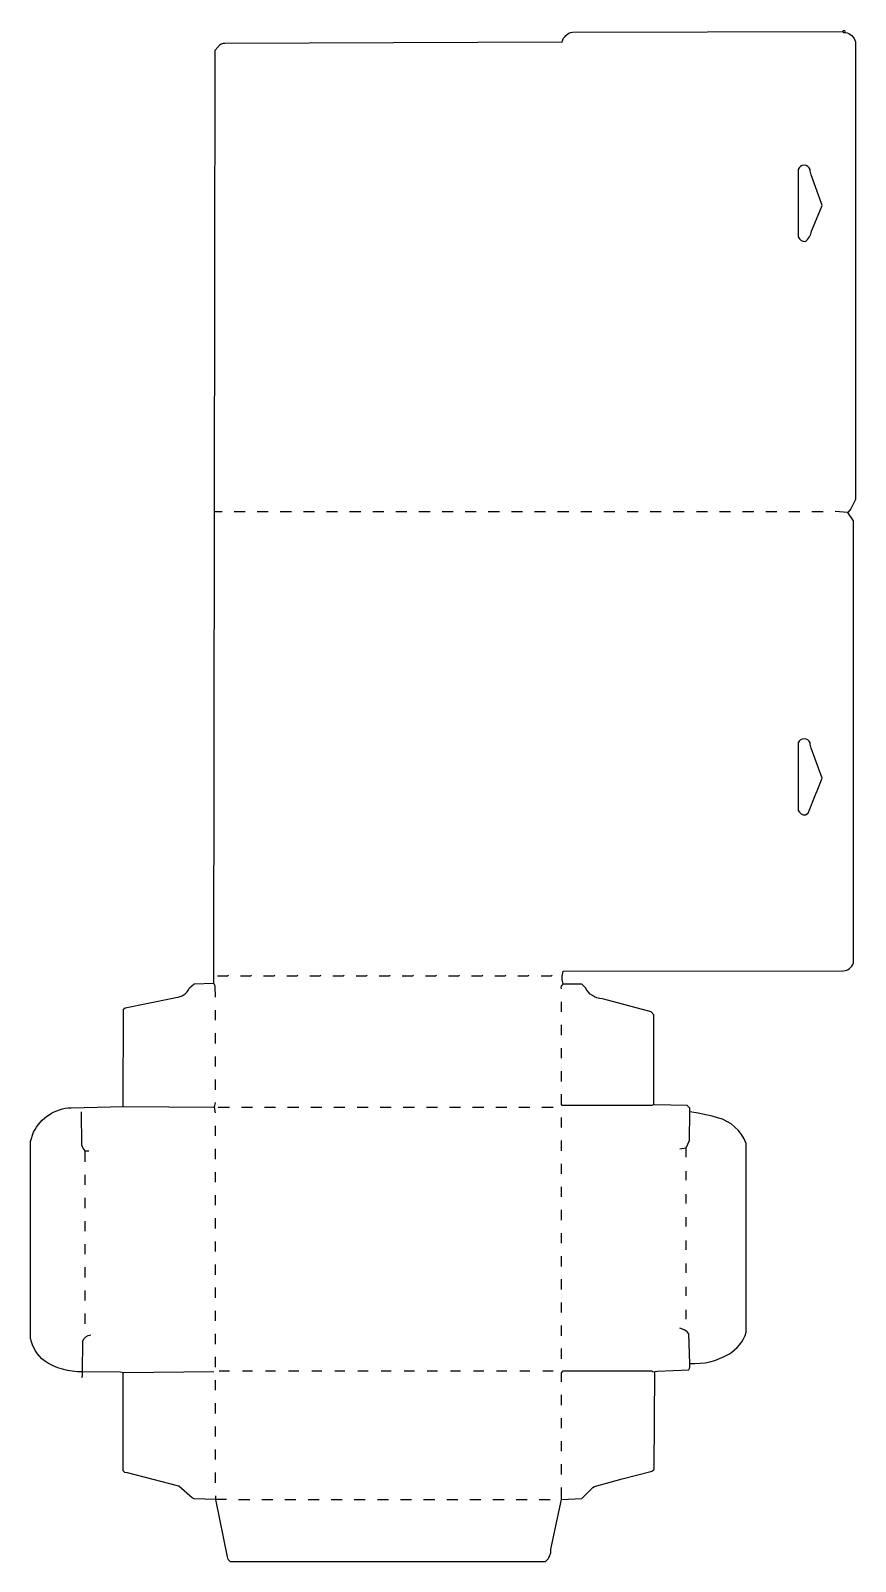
# Model space of a CAD drawing. Extents: x 47 to 939, y 85 to 1740.
import ezdxf

# ---------------------------------------------------------------- set-up
doc = ezdxf.new("R2010")
doc.units = 0
doc.layers.get('0').update_dxf_attribs({"linetype": 'CONTINUOUS'})

msp = doc.modelspace()

# ---------------------------------------------------------------- linework, layer by layer
at = {"color": 250, "linetype": 'CONTINUOUS'}
for points in [[(247, 695), (246.541176, 706.964706, 0.135087), (245, 710), (246, 1220), (246.498998, 1718.999002), (252, 1725, -0.133918), (257.001362, 1726.50137), (621.994521, 1727.99997, -0.296729), (633.001701, 1738.501712), (925, 1739), (926, 1738), (928, 1738, -0.306142), (939, 1728), (939, 1233), (937.7, 1230.1), (934, 1223), (931, 1219)], [(885, 1512, 0.170289), (891.7, 1523.1), (903, 1551), (902.3, 1553.1), (891.3, 1584.1, -0.081399), (890, 1590, 0.688677), (877, 1590), (877, 1517, 0.298153), (885, 1512)], [(621, 704, -0.279413), (623, 709, -0.157819), (623, 723), (925.998361, 723.49835, 0.299912), (937, 732), (937, 1210), (931, 1219), (917, 1220)], [(885, 892), (888, 894), (896.3, 914.9), (897.7, 918.1), (903, 932), (891.3, 964.1, -0.081399), (890, 970, 0.688677), (877, 970), (877, 897, 0.298153), (885, 892)], [(147, 577), (147.495239, 681.995328), (149.088235, 683.647059), (199.076923, 693.615385), (204.076923, 694.615385, 0.273552), (219, 705), (224.021649, 709.523711), (245, 710)], [(721, 579), (721, 676), (718, 679), (666.9, 692.7), (665.1, 693.3, -0.263301), (647, 705), (643, 709), (623, 709)], [(245, 290), (148, 289), (143.988385, 289.512181), (103, 290, -0.154652), (61.846154, 301.769231, -0.177137), (47, 326), (47, 539), (50.3, 548.9, -0.280828), (91.009085, 575.509427), (147, 577), (246, 576)], [(106, 517), (106, 529, -0.126315), (102.486131, 535.013139), (102, 571)], [(760, 299, 0.146688), (802, 309, 0.186413), (821, 333), (821, 537, 0.240536), (789.9, 564.7), (784.088235, 566.352941), (768.946154, 569.569231), (760, 571)], [(621, 279), (621, 289), (623, 291), (719, 291), (720, 290), (725.013866, 290.514682), (758.941379, 291.996552, 0.125034), (760, 299), (759, 331, 0.18996), (749, 337)], [(621, 152), (643, 153), (655.1, 164.8), (657, 166), (686.9, 174.3), (717.911765, 182.352941, 0.235354), (721.504761, 185.004672), (722, 290)], [(247, 156), (247, 152), (259.615385, 89.923077, 0.316159), (263, 85), (604, 85, 0.240096), (609.647059, 98.088235), (621, 152), (621, 165)]]:
    msp.add_lwpolyline(points, format="xyb", dxfattribs=at)
at = {"color": 27, "linetype": 'CONTINUOUS'}
for points in [[(928, 1738, 1), (925, 1739)], [(102, 284), (103, 285), (103, 290), (103.484875, 322.985739, -0.338514), (112, 330)]]:
    msp.add_lwpolyline(points, format="xyb", dxfattribs=at)
at = {"color": 250, "linetype": 'CONTINUOUS'}
for points in [[(246, 1220), (254, 1220)], [(267, 1220), (279, 1220)], [(292, 1220), (304, 1220)], [(317, 1220), (329, 1220)], [(342, 1220), (354, 1220)], [(367, 1220), (379, 1220)], [(392, 1220), (404, 1220)], [(417, 1220), (429, 1220)], [(442, 1220), (454, 1220)], [(467, 1220), (479, 1220)], [(492, 1220), (504, 1220)], [(517, 1220), (529, 1220)], [(542, 1220), (554, 1220)], [(567, 1220), (579, 1220)], [(592, 1220), (604, 1220)], [(617, 1220), (629, 1220)], [(642, 1220), (654, 1220)], [(667, 1220), (679, 1220)], [(692, 1220), (704, 1220)], [(717, 1220), (729, 1220)], [(742, 1220), (754, 1220)], [(767, 1220), (779, 1220)], [(792, 1220), (804, 1220)], [(817, 1220), (829, 1220)], [(842, 1220), (854, 1220)], [(867, 1220), (879, 1220)], [(892, 1220), (904, 1220)], [(247, 670), (247, 681)], [(621, 679), (621, 690)], [(621, 654), (621, 665)], [(247, 645), (247, 656)], [(247, 620), (247, 631)], [(621, 629), (621, 640)], [(621, 604), (621, 615)], [(247, 595), (247, 606)], [(247, 570), (246, 576), (247, 581)], [(756, 522), (756, 532), (759.516098, 540.015122), (760, 571), (760, 575), (757, 578), (721.9, 578.8), (721, 579), (719, 578), (622, 578), (621, 579), (621, 590)], [(250, 576), (262, 576)], [(275, 576), (287, 576)], [(300, 576), (312, 576)], [(325, 576), (337, 576)], [(350, 576), (362, 576)], [(375, 576), (387, 576)], [(400, 576), (412, 576)], [(425, 576), (437, 576)], [(450, 576), (462, 576)], [(475, 576), (487, 576)], [(500, 576), (512, 576)], [(525, 576), (537, 576)], [(550, 576), (562, 576)], [(575, 576), (587, 576)], [(600, 576), (612, 576)], [(621, 554), (621, 565)], [(247, 545), (247, 556)], [(247, 520), (247, 531)], [(621, 529), (621, 540)], [(106, 529), (110, 529)], [(621, 504), (621, 515)], [(106, 492), (106, 503)], [(247, 495), (247, 506)], [(756, 497), (756, 507)], [(247, 470), (247, 481)], [(621, 479), (621, 490)], [(756, 472), (756, 482)], [(106, 467), (106, 478)], [(621, 454), (621, 465)], [(106, 442), (106, 453)], [(247, 445), (247, 456)], [(756, 447), (756, 457)], [(247, 420), (247, 431)], [(621, 429), (621, 440)], [(756, 422), (756, 432)], [(106, 417), (106, 428)], [(621, 404), (621, 415)], [(106, 392), (106, 403)], [(247, 395), (247, 406)], [(756, 397), (756, 407)], [(247, 370), (247, 381)], [(621, 379), (621, 390)], [(756, 372), (756, 382)], [(106, 367), (106, 378)], [(621, 354), (621, 365)], [(106, 342), (106, 353)], [(247, 345), (247, 356)], [(756, 347), (756, 357)], [(621, 329), (621, 340)], [(247, 320), (247, 331)], [(621, 304), (621, 315)], [(247, 295), (247, 306)], [(259, 152), (247, 152), (224.019931, 152.478336), (222.232779, 153.249406), (207.393814, 166.263918), (151.911765, 180.647059), (149, 181), (147, 183), (147, 289)], [(251, 291), (262, 291)], [(276, 291), (287, 291)], [(301, 291), (312, 291)], [(326, 291), (337, 291)], [(351, 291), (362, 291)], [(376, 291), (387, 291)], [(401, 291), (412, 291)], [(426, 291), (437, 291)], [(451, 291), (462, 291)], [(476, 291), (487, 291)], [(501, 291), (512, 291)], [(526, 291), (537, 291)], [(551, 291), (562, 291)], [(576, 291), (587, 291)], [(601, 291), (612, 291)], [(247, 270), (247, 281)], [(621, 254), (621, 265)], [(247, 245), (247, 256)], [(621, 229), (621, 240)], [(247, 220), (247, 231)], [(247, 195), (247, 206)], [(621, 204), (621, 215)], [(621, 179), (621, 190)], [(247, 170), (247, 181)], [(272, 152), (284, 152)], [(297, 152), (309, 152)], [(322, 152), (334, 152)], [(347, 152), (359, 152)], [(372, 152), (384, 152)], [(397, 152), (409, 152)], [(422, 152), (434, 152)], [(447, 152), (459, 152)], [(472, 152), (484, 152)], [(497, 152), (509, 152)], [(522, 152), (534, 152)], [(547, 152), (559, 152)], [(572, 152), (584, 152)], [(597, 152), (609, 152)]]:
    msp.add_lwpolyline(points, dxfattribs=at)
at = {"color": 252, "linetype": 'CONTINUOUS'}
for points in [[(249, 718), (260, 718), (261, 719)], [(274, 718), (285, 718), (286, 719)], [(299, 718), (310, 718), (311, 719)], [(324, 718), (335, 718), (336, 719)], [(349, 718), (360, 718), (361, 719)], [(374, 718), (385, 718), (386, 719)], [(399, 718), (410, 718), (411, 719)], [(424, 718), (435, 718), (436, 719)], [(449, 718), (460, 718), (461, 719)], [(474, 718), (485, 718), (486, 719)], [(499, 718), (510, 718), (511, 719)], [(524, 718), (535, 718), (536, 719)], [(549, 718), (560, 718), (561, 719)], [(574, 718), (585, 718), (586, 719)], [(599, 718), (610, 718), (611, 719)]]:
    msp.add_lwpolyline(points, dxfattribs=at)
at = {"color": 27, "linetype": 'CONTINUOUS'}
msp.add_lwpolyline([(749, 531), (756, 532)], dxfattribs=at)

doc.saveas('drawing.dxf')
